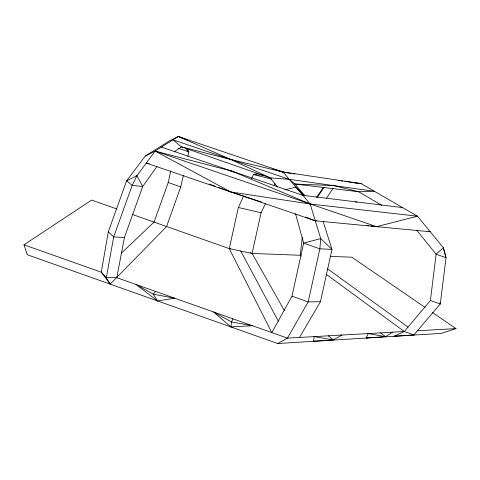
<?xml version="1.0" encoding="UTF-8"?>
<svg xmlns="http://www.w3.org/2000/svg" width="480" height="480" viewBox="0 0 480 480"><rect width="100%" height="100%" fill="white"/><g stroke="black" fill="none" stroke-linecap="round" stroke-linejoin="round"><path stroke-width="0.72" d="M302.286 237.492L300.276 255.264L301.482 256.152M230.916 326.934L213.546 311.964L231.522 321.93L252.372 325.716L230.916 326.934L231.522 321.93L232.956 318.84M416.61 230.094L436.098 254.202L446.028 257.688L443.382 247.788L446.028 257.688L440.286 303.996L413.892 334.914L394.05 336.318L404.286 331.518L430.398 300.51L436.098 254.202L443.382 247.788L417.468 216.216L361.134 183.594L283.008 171.984L231.222 159.618L181.428 146.85L172.974 139.824L289.248 179.34L374.472 191.316L358.686 191.754L294.828 184.002L289.248 179.34L270.24 177.87L181.428 146.85L174.168 151.89M328.314 335.82L333.306 339.894L313.518 341.31L314.166 336.618L333.306 339.894L342.006 335.046L340.548 335.364M291.648 173.508L283.008 171.984L178.29 136.47L169.476 140.892L145.356 155.964L126.63 180.81L108.318 231.792L101.286 272.196L110.178 284.142L166.584 226.518L180.72 186.918L183.432 175.242M116.868 208.986L91.602 200.07L24 244.818L101.286 272.196L106.356 277.584L116.778 277.686L124.422 237.48L142.71 186.468L157.026 166.332M121.218 253.284L154.068 222.102L168.222 182.52L170.802 170.808M295.566 213.804L303.666 243.126L291.972 296.178L271.812 332.604L229.26 248.622L238.362 207.486L243.594 196.062M284.454 310.746L252.102 253.44L261.09 212.742L265.644 203.298M299.532 337.446L320.454 301.71L331.968 249.39L323.178 221.604M187.836 156.282L188.856 151.902L187.23 148.8M300.666 253.98L300.276 255.264L252.102 253.44L229.26 248.622L132.312 214.428M380.532 332.862L385.548 336.666L366.204 338.046L368.094 333.57L385.548 336.666L392.592 332.184L391.164 332.496M251.604 178.596L253.446 174.564L257.802 173.484M274.098 185.748L275.07 183.726M316.698 197.226L323.358 187.362M317.076 197.742L324.072 187.38M326.352 198.324L333.078 188.484M155.436 291.378L153.228 294.186L157.512 300.918L174.792 298.236L153.228 294.186L136.098 284.526L157.512 300.918M187.308 139.956L178.29 136.47L155.136 151.068L145.356 155.964M24 244.818L27.294 254.76L277.746 343.53L287.424 338.136L404.286 331.518L413.892 334.914M432.57 312.54L456 328.596L441.306 333.384L277.746 343.53M394.05 336.318L396.918 335.532M284.7 189.924L295.836 187.104L304.596 195.72M366.204 338.046L367.632 337.728M313.518 341.31L314.982 340.992M316.74 220.554L315.3 220.824L146.262 163.056L149.166 163.572M417.156 330.792L456 328.596M320.454 301.71L308.184 301.902L291.972 296.178M378.84 226.686L374.4 226.356M330.18 256.392L351.804 257.208L425.172 307.476M294.828 184.002L333.852 185.61L358.686 191.754L381.696 205.368M229.26 248.622L230.748 248.688M124.422 237.48L113.664 236.958L108.318 231.792M281.532 171.906L283.008 171.984L310.182 204.012L320.706 238.584L319.872 248.832L308.184 301.902L287.424 338.136L116.778 277.686M263.16 175.242L253.446 174.564L271.614 179.082M354.672 182.982L356.106 183.12M357.546 183.252L361.134 183.594L347.886 181.836M218.28 187.338L230.922 191.988L310.182 204.012L417.468 216.216L376.626 226.65L155.136 151.068L136.89 175.722L132.156 185.424L113.664 236.958L106.356 277.584L110.178 284.142M402.612 207.612L302.802 195.312L161.418 147.102M338.316 180.57L339.786 180.768M341.262 180.96L342.732 181.158M344.94 181.446L346.41 181.644M366.99 225.372L368.472 225.57M370.698 225.864L372.918 226.158M230.016 170.886L232.236 171.252L310.182 204.012M293.088 173.766L294.528 174.018M238.362 207.486L261.09 212.742M428.136 231.15L430.212 231.744L315.3 220.824L305.682 217.092M273.048 169.038L283.008 171.984M261.378 201.96L230.922 191.988L155.136 151.068L232.236 171.252L234.828 172.74M355.536 201.81L356.94 202.308M178.674 148.332L188.856 151.902L185.502 148.266M168.222 182.52L180.72 186.918M430.398 300.51L440.286 303.996L439.962 302.538M250.032 252.714L252.102 253.44M209.154 183.978L215.472 186.306M178.29 136.47L231.222 159.618L270.24 177.87L277.392 186.996M187.638 151.056L188.856 151.902M327.468 268.752L407.97 327.06M326.274 274.326L404.286 331.518M294.048 183.084L304.728 195.582M240.744 251.046L278.382 321.27M136.89 175.722L126.63 180.81L132.156 185.424L142.71 186.468L136.89 175.722M320.706 238.584L303.666 243.126L319.872 248.832L331.968 249.39L320.706 238.584"/></g></svg>
